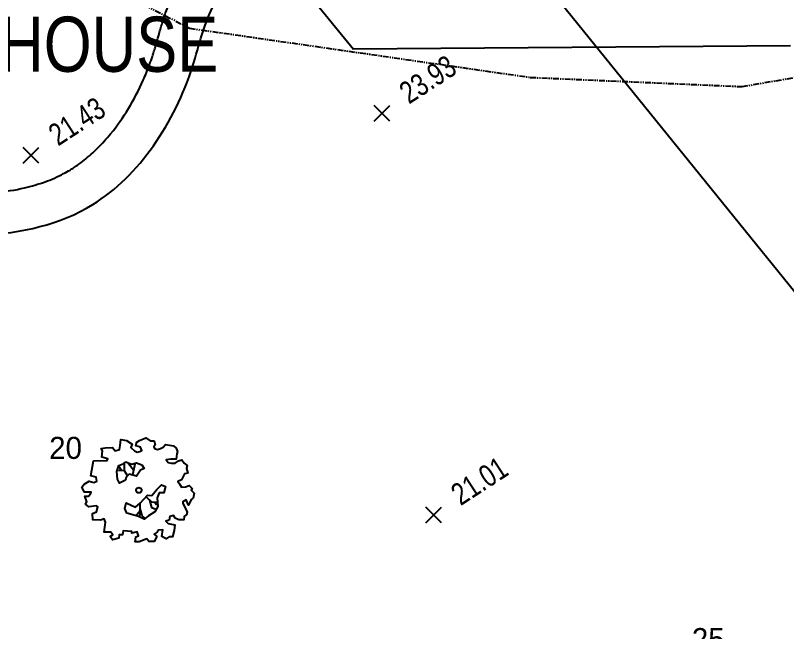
# Model space of a CAD drawing. Header units: inches. Extents: x -625442 to 34963, y -27993 to 66986.
# Drawn here: x -335810 to -335138, y 27782 to 28318 of the extents above; entities that cross this region are included whole.
import ezdxf
from ezdxf.enums import TextEntityAlignment as Align

# ---------------------------------------------------------------- set-up
doc = ezdxf.new("R2010")
doc.units = ezdxf.units.IN
doc.header["$LTSCALE"] = 0.5
doc.header["$MEASUREMENT"] = 0
doc.linetypes.add('PHANTOM', pattern=[20, 10, -2, 2, -2, 2, -2])
for name, color, linetype in [('A-ANNO-TEXT', 30, 'Continuous'), ('FEMA FLOOD ZONE', 190, 'PHANTOM'), ('P-BELOW-LIGHT', 143, 'Continuous'), ('SPOT ELEVATION TEXT', 252, 'Continuous'), ('Trees-Anno', 43, 'Continuous'), ('TreesMARK', 46, 'Continuous')]:
    doc.layers.add(name, color=color, linetype=linetype)
doc.styles.add('1-8T', font='Arial.ttf', dxfattribs={"width": 0.8, "height": 24})
doc.styles.add('BLDG', font='IC-Romans.shx', dxfattribs={"width": 0.8})
doc.styles.add('TXT', font='IC-Romans.shx')

# ---------------------------------------------------------------- blocks, each defined once
blk = doc.blocks.new('SPT10')
at = {"color": 0, "linetype": 'Continuous'}
for p, q in [((-0.354, -0.354), (0.354, 0.354)), ((0.354, -0.354), (-0.354, 0.354))]:
    blk.add_line(p, q, dxfattribs=at)
blk = doc.blocks.new('TREE11')
at = {"linetype": 'Continuous'}
for p, q in [((-0.1564, 0.1773), (-0.1793, 0.2113)), ((-0.1324, 0.2402), (-0.1344, 0.1783)), ((-0.0944, 0.2422), (-0.0475, 0.1843)), ((-0.0345, 0.2472), (-0.0584, 0.1403)), ((-0.1344, 0.1783), (-0.1843, 0.1763)), ((-0.1344, 0.1783), (-0.1034, 0.1294)), ((0.0654, -0.0594), (0.1134, -0.1044)), ((0.0085, -0.1194), (0.0065, -0.2442)), ((0.0964, -0.0894), (0.1154, -0.1563)), ((0.1134, -0.1044), (0.1703, -0.1084)), ((0.1414, -0.1074), (0.1634, -0.1334)), ((0.0065, -0.1943), (-0.0305, -0.2313)), ((0.0085, -0.1673), (0.0275, -0.2303)), ((0.1154, -0.1563), (0.1574, -0.1733)), ((0.0275, -0.2303), (0.0584, -0.2562))]:
    blk.add_line(p, q, dxfattribs=at)
for points in [[(-0.0404, 0.3569), (-0.0155, 0.3439), (0.0085, 0.3509), (0.0284, 0.3609), (0.0155, 0.3888), (-0.0275, 0.4018), (-0.0195, 0.4337), (0.0065, 0.4507), (0.0634, 0.4737), (0.1023, 0.4487), (0.1383, 0.4467), (0.1472, 0.4098), (0.1363, 0.3928), (0.1413, 0.3779), (0.1702, 0.3699), (0.1962, 0.3779), (0.2201, 0.3908), (0.2431, 0.4148), (0.3129, 0.4018), (0.3389, 0.3808), (0.3499, 0.3509), (0.3439, 0.3289), (0.3399, 0.28), (0.289, 0.282), (0.2481, 0.275), (0.265, 0.2521), (0.293, 0.2441), (0.3279, 0.2441), (0.3609, 0.2651), (0.3898, 0.275), (0.4118, 0.2461), (0.4367, 0.2241), (0.4327, 0.1952), (0.4457, 0.1543), (0.4128, 0.1483), (0.3878, 0.0924), (0.3539, 0.0794), (0.3679, 0.0585), (0.3878, 0.0265), (0.4218, 0.0305), (0.4567, 0.0435), (0.4826, 0.0155), (0.4737, 0.0006), (0.5026, -0.0264), (0.4936, -0.0713), (0.4757, -0.0843), (0.4497, -0.1362), (0.4287, -0.0873), (0.3978, -0.1042), (0.3988, -0.1192), (0.4397, -0.196), (0.4317, -0.226), (0.4108, -0.238), (0.4088, -0.2679), (0.3629, -0.2679), (0.3289, -0.2549), (0.3149, -0.23), (0.28, -0.238), (0.276, -0.2729), (0.2461, -0.2819), (0.266, -0.3028), (0.3269, -0.3148), (0.3199, -0.3647), (0.306, -0.4226), (0.28, -0.4226), (0.2481, -0.4396), (0.2071, -0.4206), (0.2161, -0.3597), (0.1792, -0.3617), (0.1662, -0.3807), (0.1403, -0.3997), (0.1622, -0.4186), (0.1383, -0.4635), (0.0913, -0.4635), (0.0724, -0.4406), (0.0015, -0.4665), (-0.0334, -0.4665), (-0.0284, -0.4216), (-0.0035, -0.4126), (-0.0145, -0.3787), (-0.0634, -0.3887), (-0.0624, -0.3737), (-0.1413, -0.3697), (-0.1492, -0.4036), (-0.1772, -0.4056), (-0.1802, -0.4346), (-0.2401, -0.4496), (-0.26, -0.4196), (-0.2361, -0.4046), (-0.2541, -0.3797), (-0.3149, -0.3797), (-0.303, -0.2909), (-0.3159, -0.2589), (-0.3489, -0.2719), (-0.4178, -0.2699), (-0.4218, -0.212), (-0.3828, -0.196), (-0.3718, -0.1511), (-0.3838, -0.1421), (-0.4547, -0.1511), (-0.4836, -0.1252), (-0.4727, -0.1062), (-0.4896, -0.0533), (-0.4577, -0.0533), (-0.4387, -0.0334), (-0.4317, -0.0174), (-0.4926, -0.0164), (-0.5176, 0.0275), (-0.4966, 0.0535), (-0.4497, 0.0824), (-0.4088, 0.0694), (-0.3818, 0.0804), (-0.3878, 0.1193), (-0.4367, 0.1313), (-0.4118, 0.2661), (-0.287, 0.2701), (-0.282, 0.283), (-0.3369, 0.3), (-0.3309, 0.3569), (-0.3409, 0.3788), (-0.305, 0.3828), (-0.2381, 0.3868), (-0.2161, 0.3579), (-0.1762, 0.3679), (-0.1702, 0.4038), (-0.1642, 0.4587), (-0.1133, 0.4497), (-0.0594, 0.4178), (-0.0734, 0.3868)], [(-0.1183, 0.2581), (-0.0674, 0.2361), (-0.0225, 0.2491), (0.0275, 0.2301), (0.0474, 0.1962), (0.0155, 0.1812), (-0.0225, 0.1283), (-0.0873, 0.1453), (-0.1143, 0.1174), (-0.1213, 0.0904), (-0.1742, 0.0645), (-0.1942, 0.1004), (-0.2011, 0.1703), (-0.1802, 0.2241), (-0.1363, 0.2431)], [(0.0145, -0.1142), (0.0794, -0.0443), (0.1183, -0.0483), (0.1632, 0.0076), (0.2061, 0.0485), (0.2411, 0.0335), (0.2271, -0.0234), (0.1852, -0.0254), (0.1662, -0.0703), (0.1712, -0.1491), (0.1452, -0.196), (0.0883, -0.232), (0.0484, -0.2629), (-0.0045, -0.237), (-0.0534, -0.224), (-0.1083, -0.207), (-0.1263, -0.1671), (-0.1153, -0.1152), (-0.0294, -0.1541)]]:
    blk.add_lwpolyline(points, close=True, dxfattribs=at)
blk.add_circle((0, 0), 0.0248, dxfattribs=at)

msp = doc.modelspace()

# ---------------------------------------------------------------- linework, layer by layer
at = {"layer": 'DEFPOINTS'}
msp.add_line((-330618.1087, 22504.13642), (-342267.36422, 36889.30797), dxfattribs=at)
at = {"layer": 'FEMA FLOOD ZONE'}
msp.add_lwpolyline([(-338076.1272, 27552.20048), (-337803.61034, 27864.74301), (-337632.45643, 28173.32053), (-337418.71776, 28592.71524), (-337341.23751, 28974.71159), (-337132.84229, 29372.73578), (-336953.8363, 29527.67127), (-336748.11308, 29583.76859), (-336659.94566, 29538.35642), (-336435.52039, 29340.6801), (-336366.05531, 29268.55494), (-336360.71187, 29207.11493), (-335901.17385, 28432.43707), (-335658.04623, 28306.8857), (-335361.48387, 28264.14487), (-335177.13444, 28256.13106), (-334808.43528, 28320.2422), (-334621.41384, 28403.05273), (-333051.84379, 29175.61297), (-332512.1541, 29592.33613), (-331926.43524, 30247.61468), (-331106.21353, 31690.11821)], dxfattribs=at)
at = {"layer": 'P-BELOW-LIGHT'}
for p in [(-335586.6573, 28376.51802), (-335134.95812, 28291.55273)]:
    msp.add_line(p, (-335515.41948, 28288.54946), dxfattribs=at)
msp.add_open_spline([(-336165.08207, 28096.81745), (-336159.31233, 28101.97982), (-336153.38333, 28107.28744), (-336141.07897, 28117.89896), (-336134.70349, 28123.20388), (-336121.31698, 28133.49329), (-336114.30459, 28138.47996), (-336101.31502, 28146.56086), (-336095.53059, 28149.81224), (-336087.15728, 28153.88248), (-336084.81135, 28154.95921), (-336080.90987, 28156.63583), (-336079.37955, 28157.26591), (-336076.55476, 28158.37582), (-336075.2648, 28158.86276), (-336072.68736, 28159.79659), (-336071.39684, 28160.24479), (-336067.52154, 28161.5351), (-336064.93307, 28162.32286), (-336057.16436, 28164.48433), (-336051.98154, 28165.65618), (-336041.65163, 28167.54991), (-336036.5043, 28168.27206), (-336023.23525, 28169.67431), (-336015.15894, 28170.07748), (-335999.19166, 28170.28104), (-335991.29922, 28170.08112), (-335975.71352, 28169.34222), (-335968.0197, 28168.80278), (-335956.53172, 28167.90032), (-335952.65502, 28167.57827), (-335946.09517, 28167.02703), (-335943.39604, 28166.79872), (-335938.00154, 28166.34499), (-335935.31005, 28166.11967), (-335927.25614, 28165.45451), (-335921.91421, 28165.02551), (-335905.99826, 28163.82988), (-335895.5334, 28163.15536), (-335875.0614, 28162.29207), (-335865.05462, 28162.10376), (-335845.68315, 28162.42452), (-335836.31951, 28162.93415), (-335818.41744, 28164.81676), (-335809.88133, 28166.18953), (-335795.58115, 28169.49042), (-335789.62555, 28171.22267), (-335778.29628, 28175.31346), (-335772.92267, 28177.67046), (-335765.90314, 28181.38658), (-335764.03117, 28182.44568), (-335761.14649, 28184.18951), (-335760.10975, 28184.83983), (-335758.03852, 28186.18666), (-335757.00649, 28186.88165), (-335753.92232, 28189.03055), (-335751.88211, 28190.54848), (-335745.82012, 28195.35031), (-335741.85692, 28198.88296), (-335734.15201, 28206.55013), (-335730.41057, 28210.68442), (-335721.27036, 28221.84807), (-335716.06958, 28229.23559), (-335706.55826, 28244.89487), (-335702.24773, 28253.16584), (-335697.46464, 28263.93441), (-335696.50105, 28266.20376), (-335693.72457, 28273.05171), (-335692.02605, 28277.67028), (-335690.25275, 28283.0249), (-335690.02021, 28283.73912), (-335689.33414, 28285.883), (-335688.88198, 28287.34635), (-335687.97632, 28290.35346), (-335687.52365, 28291.89467), (-335686.15364, 28296.62579), (-335685.22517, 28299.92315), (-335683.25222, 28306.77546), (-335682.20786, 28310.33058), (-335679.88914, 28317.66941), (-335678.61479, 28321.45373), (-335675.69126, 28329.21111), (-335674.04158, 28333.18526), (-335671.4038, 28338.71597), (-335670.65039, 28340.22382), (-335669.33264, 28342.72822), (-335668.79237, 28343.72229), (-335667.77056, 28345.53861), (-335667.29381, 28346.36263), (-335666.32798, 28347.98608), (-335665.83748, 28348.78829), (-335664.34501, 28351.16665), (-335663.32209, 28352.71449), (-335660.18293, 28357.24817), (-335657.99669, 28360.12388), (-335652.20167, 28367.19405), (-335648.50177, 28371.19186), (-335640.97773, 28378.6717), (-335637.15252, 28382.15481), (-335629.50652, 28388.74221), (-335625.68495, 28391.84674), (-335618.15221, 28397.78634), (-335614.44066, 28400.62138), (-335610.02486, 28403.97721), (-335609.22042, 28404.58777), (-335608.42188, 28405.19385)], degree=3, knots=[0, 0, 0, 0, 22.276637222, 22.276637222, 44.553274445, 44.553274445, 66.829911667, 66.829911667, 83.407930291, 83.407930291, 89.705526236, 89.705526236, 93.696512164, 93.696512164, 96.991055155, 96.991055155, 100.285598146, 100.285598146, 106.874684128, 106.874684128, 120.052856092, 120.052856092, 133.231028056, 133.231028056, 154.218431796, 154.218431796, 175.205835536, 175.205835536, 196.193239277, 196.193239277, 207.008348568, 207.008348568, 214.650252813, 214.650252813, 222.292157058, 222.292157058, 237.575965547, 237.575965547, 268.143582527, 268.143582527, 298.711199506, 298.711199506, 329.278816486, 329.278816486, 359.846433465, 359.846433465, 383.533038491, 383.533038491, 407.219643516, 407.219643516, 416.062558555, 416.062558555, 421.097053981, 421.097053981, 426.131549408, 426.131549408, 436.20054026, 436.20054026, 456.338521966, 456.338521966, 476.476503672, 476.476503672, 507.494839108, 507.494839108, 538.513174545, 538.513174545, 546.716463222, 546.716463222, 563.123040575, 563.123040575, 565.646070205, 565.646070205, 570.692129464, 570.692129464, 575.738188723, 575.738188723, 585.830307242, 585.830307242, 595.922425761, 595.922425761, 606.014544279, 606.014544279, 616.106662798, 616.106662798, 619.863510877, 619.863510877, 622.328536236, 622.328536236, 624.363978582, 624.363978582, 626.399420928, 626.399420928, 630.470305621, 630.470305621, 638.612075007, 638.612075007, 651.453732913, 651.453732913, 664.29539082, 664.29539082, 677.137048727, 677.137048727, 689.978706634, 689.978706634, 692.8623578, 692.8623578, 692.8623578, 692.8623578], dxfattribs=at)
msp.add_spline([(-336141.07755, 28069.98869), (-336063.54469, 28124.8019), (-335948.96864, 28131.14111), (-335742.45365, 28153.42968), (-335655.44727, 28273.66011), (-335636.39923, 28327.86895), (-335586.6573, 28376.51802)], degree=3, dxfattribs=at)

# ---------------------------------------------------------------- block references
at = {"layer": 'SPOT ELEVATION TEXT', "xscale": 19.2, "yscale": 19.2, "zscale": 19.2}
for p in [(-335490.66583, 28232.81256), (-335796.10631, 28196.33171), (-335445.69037, 27883.44552)]:
    msp.add_blockref('SPT10', p, dxfattribs=at)
at = {"layer": 'TreesMARK', "color": 46, "xscale": 96, "yscale": 96, "zscale": 96}
msp.add_blockref('TREE11', (-335702.26452, 27905.02074), dxfattribs=at)

# ---------------------------------------------------------------- texts
at = {"layer": 'A-ANNO-TEXT', "ltscale": 0.5, "style": '1-8T', "width": 0.8}
msp.add_text('RED HOUSE', height=48, dxfattribs=at).set_placement((-335951.96141, 28268.98182))
at = {"layer": 'SPOT ELEVATION TEXT', "style": 'BLDG', "width": 0.8}
for s, p in [('23.93', (-335445.55365, 28254.41237)), ('21.43', (-335750.99413, 28217.93152)), ('21.01', (-335400.57819, 27905.04533))]:
    msp.add_text(s, height=19.2, rotation=33, dxfattribs=at).set_placement(p, align=Align.CENTER)
at = {"layer": 'Trees-Anno', "char_height": 19.2, "attachment_point": 9, "style": 'TXT'}
for s, insert in [('20', (-335751.77971, 27931.96302)), ('25', (-335192.25462, 27765.58259))]:
    msp.add_mtext(s, dxfattribs=dict(at, insert=insert))

doc.saveas('drawing.dxf')
